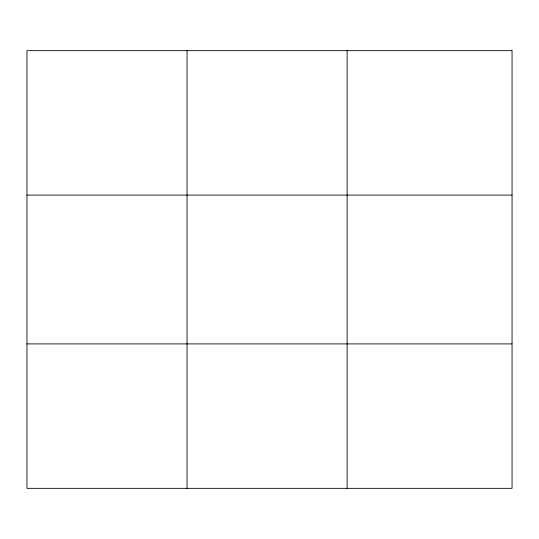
<?xml version="1.0" encoding="UTF-8"?>
<svg xmlns="http://www.w3.org/2000/svg" width="539" height="539" viewBox="0 0 539 539"><rect width="100%" height="100%" fill="white"/><g stroke="black" fill="none" stroke-linecap="round" stroke-linejoin="round"><path stroke-width="0.81" d="M187.033 488.341L187.033 50.659M347.116 488.341L347.116 50.659M26.95 195.091L512.05 195.091M26.95 343.909L512.05 343.909M512.05 50.659L512.05 488.341L26.95 488.341L26.95 50.659L512.05 50.659"/></g></svg>
